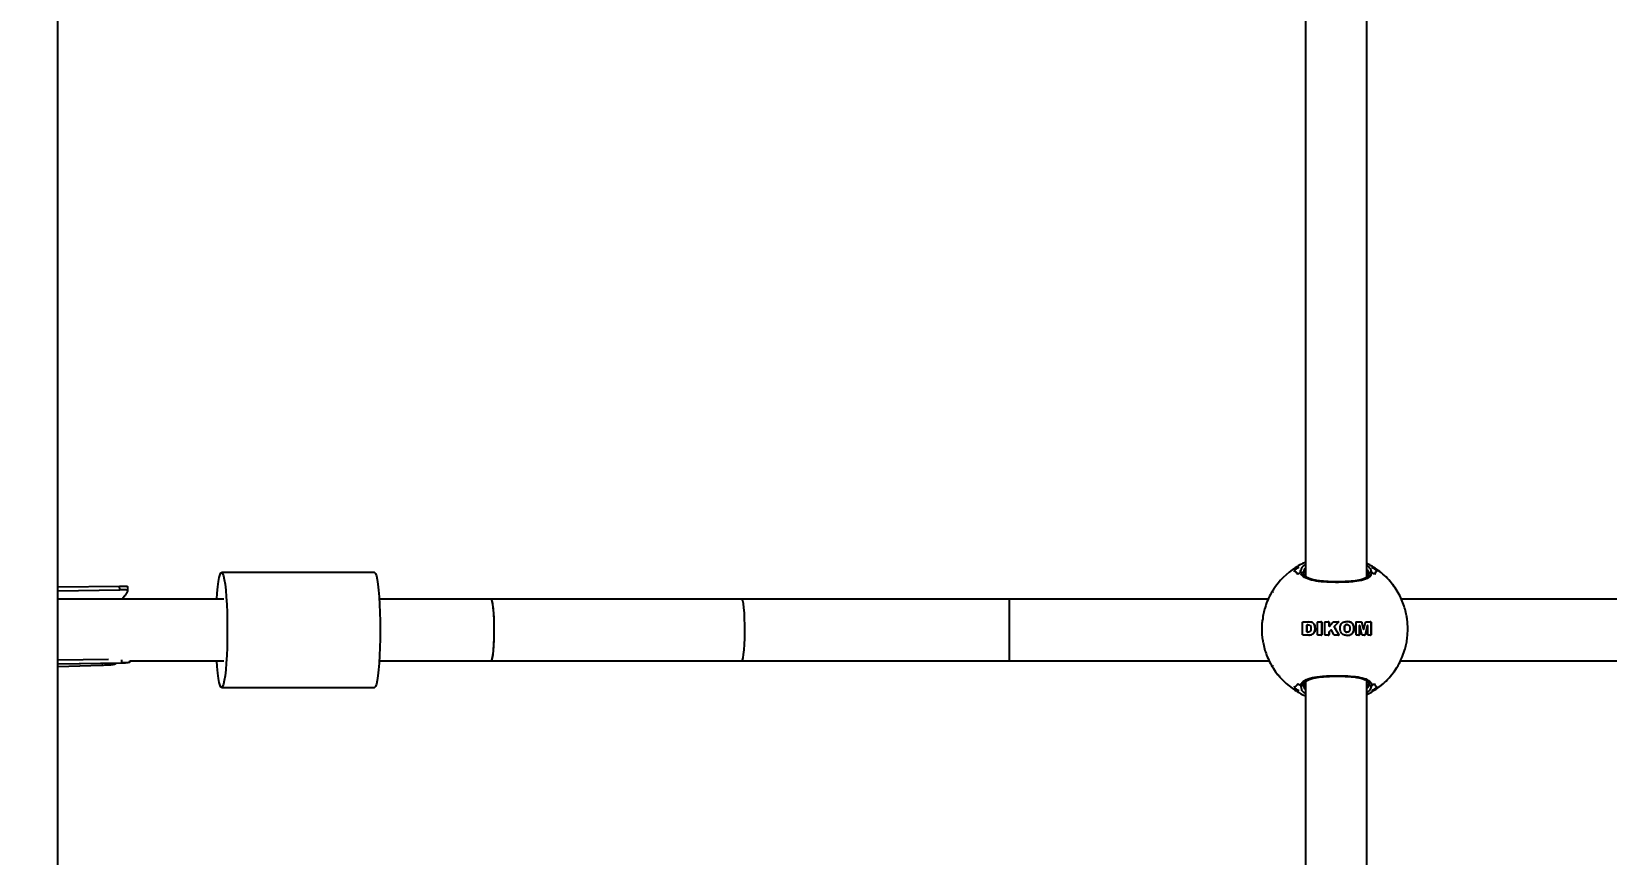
# Model space of a CAD drawing. Header units: millimetres. Extents: x -3650 to 2858, y -2899 to 2376.
# Drawn here: x -1035.4 to -625.3, y 67.3 to 281.5 of the extents above; entities that cross this region are included whole.
import ezdxf

# ---------------------------------------------------------------- set-up
doc = ezdxf.new("R2010")
doc.units = ezdxf.units.MM
doc.layers.add('DIKOM_ОБЪЕКТ', color=7, linetype='Continuous')
doc.layers.add('DIKOM_РАЗМЕР_ЗОНА', color=7, linetype='Continuous')
doc.styles.add('style1', font='arial.ttf', dxfattribs={"width": 0.8})
doc.dimstyles.new('1-50', dxfattribs={"dimtxt": 300, "dimasz": 200, "dimexe": 100, "dimexo": 0, "dimgap": 100, "dimtad": 1, "dimdec": 0, "dimtxsty": 'style1', "dimcen": 0, "dimclrd": 7, "dimclre": 7, "dimadec": 1, "dimazin": 2, "dimtfac": 1, "dimtdec": 0, "dimtmove": 0, "dimatfit": 3, "dimfxl": 0, "dimlwd": 25, "dimlwe": 18, "dimarcsym": 0})

# ---------------------------------------------------------------- blocks, each defined once
blk = doc.blocks.new('*D1')
at = {"layer": 'Defpoints', "color": 0, "transparency": 16777216}
for p in [(-3199.48, 2375.76), (417.74, 2375.76), (57.96, -2124.24)]:
    blk.add_point(p, dxfattribs=at)
at = {"layer": 'DIKOM_РАЗМЕР_ЗОНА', "color": 7, "lineweight": 18, "transparency": 16777216}
for p, q in [((417.74, 2375.76), (-3299.48, 2375.76)), ((57.96, -2124.24), (-3299.48, -2124.24))]:
    blk.add_line(p, q, dxfattribs=at)
at = {"layer": 'DIKOM_РАЗМЕР_ЗОНА', "color": 7, "lineweight": 25, "transparency": 16777216}
blk.add_line((-3199.48, -1924.24), (-3199.48, 2175.76), dxfattribs=at)
at = {"layer": 'DIKOM_РАЗМЕР_ЗОНА', "color": 7, "transparency": 16777216}
for points in [[(-3232.81, 2175.76), (-3166.14, 2175.76), (-3199.48, 2375.76)], [(-3232.81, -1924.24), (-3166.14, -1924.24), (-3199.48, -2124.24)]]:
    blk.add_solid(points, dxfattribs=at)
at = {"layer": 'DIKOM_РАЗМЕР_ЗОНА', "color": 0, "transparency": 16777216, "insert": (-3452.65, 125.76), "char_height": 300, "attachment_point": 5, "rotation": 90, "style": 'style1'}
blk.add_mtext('4500', dxfattribs=at)

msp = doc.modelspace()

# ---------------------------------------------------------------- linework, layer by layer
at = {"layer": 'DIKOM_ОБЪЕКТ'}
for p, q in [((-1028.54, -370.24), (-1028.54, 621.76)), ((-703.67, 412.34), (-703.67, 139.7)), ((-687.67, 139.51), (-687.67, 412.53)), ((-946.07, 140.76), (-985.87, 140.76)), ((-704.13, 140.36), (-704.14, 140.55)), ((-687.17, 140.22), (-687.2, 140.31)), ((-686.69, 141.47), (-686.41, 140.7)), ((-1028.54, 136.96), (-1012.41, 137.19)), ((-1028.54, 135.96), (-1012.38, 136.19)), ((-1012.38, 136.19), (-1012.41, 137.19)), ((-1010.28, 135.92), (-1010.3, 136.94)), ((-712.15, 135.78), (-712.23, 135.52)), ((-711.89, 136.41), (-712.06, 136.13)), ((-711.99, 136.27), (-712.04, 136.11)), ((-985.26, 133.76), (-1028.54, 133.76)), ((-1011.24, 134.5), (-1011.76, 133.76)), ((-915.67, 133.76), (-944.81, 133.76)), ((-850.41, 133.76), (-915.67, 133.76)), ((-780.75, 133.76), (-850.41, 133.76)), ((-713.33, 133.76), (-780.75, 133.76)), ((-780.75, 117.76), (-780.75, 133.76)), ((-413.33, 133.76), (-678.67, 133.76)), ((-704.41, 127.78), (-704.31, 127.89)), ((-704.41, 124.61), (-704.41, 127.73)), ((-704.31, 127.89), (-704.2, 127.93)), ((-704.2, 127.93), (-704.11, 127.93)), ((-704.11, 127.93), (-702.77, 127.93)), ((-703.06, 127.14), (-703.06, 127.14)), ((-703.05, 127.14), (-702.87, 127.13)), ((-703.04, 127.14), (-703.04, 127.14)), ((-702.77, 127.93), (-702.06, 127.83)), ((-702.06, 127.83), (-702.77, 127.93)), ((-702.06, 127.83), (-701.91, 127.77)), ((-701.91, 127.77), (-702.06, 127.83)), ((-702.06, 127.83), (-702.06, 127.83)), ((-701.91, 127.77), (-701.39, 127.31)), ((-701.4, 127.31), (-701.91, 127.77)), ((-701.91, 127.77), (-701.91, 127.77)), ((-701.2, 126.87), (-701.4, 127.31)), ((-701.4, 127.31), (-701.39, 127.31)), ((-701.39, 127.31), (-701.2, 126.87)), ((-700.49, 124.61), (-700.49, 127.73)), ((-700.29, 127.93), (-699.59, 127.93)), ((-699.39, 127.73), (-699.39, 124.61)), ((-699.39, 124.61), (-699.39, 127.73)), ((-699.39, 127.73), (-699.39, 127.73)), ((-698.59, 124.61), (-698.59, 127.74)), ((-698.39, 127.93), (-697.7, 127.93)), ((-697.5, 127.73), (-697.5, 126.8)), ((-697.5, 126.8), (-697.5, 127.73)), ((-697.5, 127.73), (-697.5, 127.73)), ((-697.36, 126.76), (-696.48, 127.78)), ((-696.15, 127.93), (-695.11, 127.93)), ((-696.06, 126.75), (-695.05, 127.79)), ((-695.05, 127.79), (-696.05, 126.75)), ((-695.05, 127.79), (-695.05, 127.79)), ((-692.82, 127.18), (-692.82, 127.18)), ((-692.14, 127.91), (-692.81, 127.95)), ((-692.14, 127.91), (-692.14, 127.91)), ((-690.44, 124.61), (-690.44, 127.73)), ((-690.24, 127.93), (-689.23, 127.93)), ((-688.54, 125.98), (-688.99, 127.74)), ((-688.98, 127.74), (-688.53, 125.98)), ((-688.44, 125.98), (-688, 127.74)), ((-687.75, 127.93), (-686.75, 127.93)), ((-686.56, 127.73), (-686.55, 124.61)), ((-686.56, 124.61), (-686.56, 127.73)), ((-686.56, 127.73), (-686.56, 127.73)), ((-704.4, 124.56), (-704.41, 124.61)), ((-704.19, 124.42), (-704.32, 124.47)), ((-704.11, 124.41), (-704.19, 124.42)), ((-702.76, 124.41), (-704.11, 124.41)), ((-703.3, 126.94), (-703.3, 125.41)), ((-703.3, 125.41), (-703.3, 126.94)), ((-703.3, 126.94), (-703.3, 126.94)), ((-703.3, 125.41), (-703.3, 125.41)), ((-703.07, 125.21), (-703.07, 125.21)), ((-702.67, 125.24), (-703.05, 125.21)), ((-703.04, 125.21), (-703.04, 125.21)), ((-702.63, 124.42), (-702.76, 124.41)), ((-702.75, 124.41), (-702.63, 124.42)), ((-702.1, 124.51), (-702.63, 124.42)), ((-702.63, 124.42), (-702.11, 124.51)), ((-702.63, 124.42), (-702.63, 124.42)), ((-702.46, 126.98), (-702.37, 126.87)), ((-702.11, 124.51), (-702.1, 124.51)), ((-701.25, 125.31), (-701.12, 125.89)), ((-701.25, 125.31), (-701.24, 125.31)), ((-701.12, 125.89), (-701.24, 125.31)), ((-701.2, 126.87), (-701.12, 125.89)), ((-701.12, 125.89), (-701.2, 126.87)), ((-701.2, 126.87), (-701.2, 126.87)), ((-701.12, 125.89), (-701.12, 125.89)), ((-699.59, 124.41), (-700.29, 124.41)), ((-699.39, 124.61), (-699.39, 124.61)), ((-697.7, 124.41), (-698.39, 124.41)), ((-697.5, 126.8), (-697.5, 126.8)), ((-697.5, 125.07), (-697.5, 124.61)), ((-697.5, 124.61), (-697.5, 125.07)), ((-697.5, 125.07), (-697.5, 125.07)), ((-697.5, 124.61), (-697.5, 124.61)), ((-697.43, 126.73), (-697.42, 126.73)), ((-697.07, 125.71), (-697.36, 125.41)), ((-697.36, 125.41), (-697.07, 125.71)), ((-697.36, 125.41), (-697.36, 125.41)), ((-697.07, 125.71), (-697.07, 125.71)), ((-696.97, 125.76), (-696.97, 125.76)), ((-696.28, 124.59), (-696.84, 125.68)), ((-696.09, 126.44), (-696.09, 126.44)), ((-696.06, 126.75), (-696.05, 126.75)), ((-695.05, 124.41), (-695.99, 124.41)), ((-694.96, 124.58), (-694.96, 124.58)), ((-693.52, 126.53), (-693.52, 125.81)), ((-693.52, 126.53), (-693.52, 126.53)), ((-693.52, 125.81), (-693.52, 126.53)), ((-693.52, 125.81), (-693.4, 125.46)), ((-693.52, 125.81), (-693.52, 125.81)), ((-693.39, 125.46), (-693.52, 125.81)), ((-693.4, 125.46), (-693.39, 125.46)), ((-693.35, 126.94), (-693.35, 126.94)), ((-693.08, 127.13), (-693.08, 127.13)), ((-692.84, 125.16), (-692.83, 125.16)), ((-692.8, 124.35), (-692.13, 124.44)), ((-692.11, 125.81), (-692.23, 125.45)), ((-692.13, 124.44), (-692.13, 124.44)), ((-692.1, 126.45), (-692.11, 125.81)), ((-691.13, 125.4), (-691.12, 125.4)), ((-691.1, 126.87), (-691.1, 126.87)), ((-689.76, 124.41), (-690.24, 124.41)), ((-689.57, 124.61), (-689.57, 126.9)), ((-689.57, 126.9), (-689.56, 126.9)), ((-689.57, 124.61), (-689.56, 124.61)), ((-689.56, 126.9), (-689.56, 124.61)), ((-689.54, 126.92), (-689.54, 126.92)), ((-688.94, 124.61), (-689.51, 126.9)), ((-688.29, 124.41), (-688.69, 124.41)), ((-688.54, 125.98), (-688.53, 125.98)), ((-688.49, 125.95), (-688.49, 125.95)), ((-687.47, 126.9), (-688.05, 124.61)), ((-688.05, 124.61), (-687.47, 126.9)), ((-688.05, 124.61), (-688.05, 124.61)), ((-687.47, 126.9), (-687.47, 126.9)), ((-687.44, 126.92), (-687.45, 126.92)), ((-687.42, 124.61), (-687.42, 126.9)), ((-686.75, 124.41), (-687.23, 124.41)), ((-686.56, 124.61), (-686.55, 124.61)), ((-1028.54, 117.96), (-1015.27, 118.15)), ((-1028.54, 116.96), (-1010.9, 117.21)), ((-1028.54, 116.96), (-1011.86, 117.2)), ((-1028.54, 116.27), (-1017.05, 116.63)), ((-1011.86, 117.2), (-1011.88, 117.97)), ((-1009.77, 117.41), (-1009.78, 117.76)), ((-1009.78, 117.76), (-985.26, 117.76)), ((-944.81, 117.76), (-915.67, 117.76)), ((-915.67, 117.76), (-850.41, 117.76)), ((-850.41, 117.76), (-780.75, 117.76)), ((-780.75, 117.76), (-713.11, 117.76)), ((-712.23, 116.52), (-712.15, 116.26)), ((-712.04, 115.93), (-711.99, 115.77)), ((-678.92, 117.76), (-413.11, 117.76)), ((-985.87, 110.76), (-946.07, 110.76)), ((-704.61, 110.25), (-704.89, 111.34)), ((-704.09, 111.56), (-704.07, 111.48)), ((-703.67, 112.34), (-703.67, -160.3)), ((-687.67, -160.49), (-687.67, 112.53)), ((-687.2, 111.73), (-687.17, 111.82)), ((-686.41, 111.34), (-686.73, 110.53)), ((-685.84, 110.01), (-686.35, 109.94)), ((-685.76, 110.3), (-685.76, 110.02))]:
    msp.add_line(p, q, dxfattribs=at)
at = {"layer": 'DIKOM_ОБЪЕКТ', "flags": 128}
for points in [[(-987.14, 133.76), (-987.02, 135.31), (-986.87, 136.96), (-986.68, 138.35), (-986.48, 139.45), (-986.27, 140.23), (-986.04, 140.66), (-985.82, 140.75), (-985.59, 140.49), (-985.37, 139.88), (-985.16, 138.94), (-984.97, 137.69), (-984.8, 136.16), (-984.65, 134.39), (-984.54, 132.42), (-984.45, 130.29), (-984.4, 128.05), (-984.38, 125.76)], [(-946.07, 140.76), (-946.01, 140.75), (-945.79, 140.49), (-945.57, 139.88), (-945.36, 138.94), (-945.17, 137.69), (-945, 136.16), (-944.85, 134.39), (-944.73, 132.42), (-944.65, 130.29), (-944.6, 128.05), (-944.58, 125.76)], [(-915.67, 117.76), (-915.5, 117.95), (-915.33, 118.5), (-915.19, 119.39), (-915.06, 120.58), (-914.96, 122.02), (-914.9, 123.62), (-914.87, 125.33), (-914.88, 127.06), (-914.93, 128.72), (-915.01, 130.25), (-915.12, 131.57), (-915.26, 132.62), (-915.41, 133.34), (-915.58, 133.72), (-915.67, 133.76)], [(-915.67, 117.76), (-915.54, 117.87), (-915.37, 118.33), (-915.22, 119.14), (-915.09, 120.26), (-914.99, 121.64), (-914.91, 123.21), (-914.88, 124.9), (-914.88, 126.63), (-914.91, 128.32), (-914.99, 129.89), (-915.09, 131.26), (-915.22, 132.38), (-915.37, 133.19), (-915.54, 133.66), (-915.67, 133.76)], [(-850.41, 117.76), (-850.24, 117.95), (-850.07, 118.5), (-849.93, 119.39), (-849.8, 120.58), (-849.7, 122.02), (-849.64, 123.62), (-849.61, 125.33), (-849.62, 127.06), (-849.67, 128.72), (-849.75, 130.25), (-849.86, 131.57), (-850, 132.62), (-850.15, 133.34), (-850.32, 133.72), (-850.41, 133.76)], [(-984.38, 125.76), (-984.4, 123.47), (-984.45, 121.24), (-984.54, 119.11), (-984.65, 117.13), (-984.8, 115.36), (-984.97, 113.83), (-985.16, 112.58), (-985.37, 111.65), (-985.59, 111.04), (-985.82, 110.77), (-986.04, 110.86), (-986.27, 111.3), (-986.48, 112.08), (-986.68, 113.17), (-986.87, 114.56), (-987.02, 116.22), (-987.14, 117.76)], [(-944.58, 125.76), (-944.6, 123.47), (-944.65, 121.24), (-944.73, 119.11), (-944.85, 117.13), (-945, 115.36), (-945.17, 113.83), (-945.36, 112.58), (-945.57, 111.65), (-945.79, 111.04), (-946.01, 110.77), (-946.07, 110.76)]]:
    msp.add_lwpolyline(points, dxfattribs=at)
at = {"layer": 'DIKOM_ОБЪЕКТ'}
for centre, radius, start, end in [((-695.99, 126.03), 18.99, 122.6652, 147.3702), ((-695.83, 126.02), 18.68, 120.5929, 125.6255), ((-695.63, 126.01), 17.37, 122.2264, 125.0497), ((-695.68, 125.99), 17.38, 54.9504, 57.7713), ((-695.85, 126.02), 18.67, 54.3734, 59.4081), ((-696.01, 126.03), 18.99, 32.63, 57.335), ((-695.99, 126.01), 19, 212.6309, 237.3326), ((-696.01, 126.01), 19, 302.6672, 327.369), ((-695.87, 125.95), 18.6, 234.3635, 239.418), ((-695.6, 126.08), 17.42, 234.9483, 237.7624), ((-695.71, 126.09), 17.44, 302.2399, 305.0516), ((-695.81, 125.95), 18.59, 300.5809, 305.6375)]:
    msp.add_arc(centre, radius, start, end, dxfattribs=at)
for points, knots in [([(-706.71, 141.2), (-706.53, 141.12), (-706.15, 140.96), (-705.79, 140.47), (-705.6, 140.22)], [0, 0, 0, 0, 0.496571, 1, 1, 1, 1]), ([(-705.6, 140.22), (-705.78, 140.47), (-706.15, 140.96), (-706.52, 141.12), (-706.71, 141.2)], [0, 0, 0, 0, 0.496482, 1, 1, 1, 1]), ([(-703.67, 143.36), (-704.01, 143.22), (-704.95, 142.84), (-705.79, 142.3), (-706.33, 141.95)], [0, 0, 0, 0, 0.368046, 1, 1, 1, 1]), ([(-704.89, 140.7), (-704.9, 140.74), (-704.96, 141.11), (-704.75, 141.5), (-704.56, 141.85)], [0, 0, 0, 0, 0.112863, 1, 1, 1, 1]), ([(-704.16, 140.38), (-704.16, 140.39), (-704.17, 140.47), (-704.25, 140.59), (-704.39, 140.71), (-704.56, 140.77), (-704.73, 140.77), (-704.83, 140.73), (-704.88, 140.7), (-704.89, 140.7)], [0, 0, 0, 0, 0.0319, 0.241175, 0.444829, 0.634244, 0.8103, 0.980067, 1, 1, 1, 1]), ([(-704.89, 140.7), (-704.84, 140.72), (-704.75, 140.77), (-704.58, 140.77), (-704.43, 140.73), (-704.29, 140.64), (-704.19, 140.5), (-704.14, 140.35), (-704.13, 140.26), (-704.13, 140.22)], [0, 0, 0, 0, 0.145329, 0.290773, 0.434621, 0.582104, 0.738514, 0.906203, 1, 1, 1, 1]), ([(-686.41, 140.7), (-686.51, 140.32), (-686.71, 139.56), (-688.35, 138.77), (-690.55, 138.38), (-693.08, 138.19), (-695.83, 138.14), (-698.9, 138.25), (-701.6, 138.56), (-703.62, 139.17), (-704.64, 139.94), (-704.83, 140.5), (-704.89, 140.7)], [0, 0, 0, 0, 0.111434, 0.229359, 0.339013, 0.410111, 0.516711, 0.623258, 0.729394, 0.834803, 0.941414, 1, 1, 1, 1]), ([(-704.56, 141.85), (-704.54, 141.94), (-704.47, 142.26), (-704, 142.57), (-703.67, 142.79)], [0, 0, 0, 0, 0.28364, 1, 1, 1, 1]), ([(-703.67, 141.78), (-703.7, 141.75), (-704.17, 141.35), (-704.14, 140.93), (-704.12, 140.54)], [0, 0, 0, 0, 0.071298, 1, 1, 1, 1]), ([(-695.5, 138.3), (-695.57, 138.3), (-696.18, 138.3), (-697.35, 138.33), (-698.93, 138.42), (-700.39, 138.58), (-701.66, 138.81), (-702.69, 139.12), (-703.46, 139.49), (-703.93, 139.9), (-704.13, 140.17), (-704.13, 140.34), (-704.13, 140.36)], [0, 0, 0, 0, 0.014271, 0.137224, 0.25948, 0.3807, 0.501414, 0.620167, 0.738563, 0.856337, 0.978306, 1, 1, 1, 1]), ([(-687.2, 140.19), (-687.2, 140.14), (-687.21, 139.96), (-687.41, 139.68), (-687.9, 139.3), (-688.68, 138.96), (-689.74, 138.7), (-691.02, 138.5), (-692.47, 138.38), (-693.99, 138.31), (-695.02, 138.3), (-695.5, 138.3)], [0, 0, 0, 0, 0.050539, 0.174305, 0.287662, 0.408263, 0.528486, 0.647397, 0.76978, 0.89136, 1, 1, 1, 1]), ([(-685.83, 142.04), (-685.94, 142.12), (-686.51, 142.53), (-687.15, 142.83), (-687.67, 143.07)], [0, 0, 0, 0, 0.191084, 1, 1, 1, 1]), ([(-687.67, 142.57), (-687.31, 142.31), (-686.81, 141.94), (-686.71, 141.57), (-686.69, 141.47)], [0, 0, 0, 0, 0.71123, 1, 1, 1, 1]), ([(-687.2, 140.31), (-687.19, 140.66), (-687.19, 141.06), (-687.62, 141.46), (-687.67, 141.5)], [0, 0, 0, 0, 0.884631, 1, 1, 1, 1]), ([(-686.41, 140.7), (-686.46, 140.72), (-686.55, 140.77), (-686.72, 140.77), (-686.87, 140.73), (-687.01, 140.64), (-687.11, 140.5), (-687.16, 140.35), (-687.17, 140.26), (-687.17, 140.22)], [0, 0, 0, 0, 0.145325, 0.290764, 0.434633, 0.582111, 0.738516, 0.906209, 1, 1, 1, 1]), ([(-687.17, 140.22), (-687.16, 140.29), (-687.15, 140.42), (-687.05, 140.59), (-686.91, 140.71), (-686.74, 140.77), (-686.57, 140.77), (-686.47, 140.73), (-686.42, 140.7), (-686.41, 140.7)], [0, 0, 0, 0, 0.177687, 0.355443, 0.528446, 0.689334, 0.838847, 0.983045, 1, 1, 1, 1]), ([(-676.99, 126.02), (-677.02, 126.85), (-677.07, 128.01), (-677.34, 129.72), (-677.68, 131.18), (-678.24, 132.88), (-679.01, 134.61), (-680, 136.34), (-681.21, 138.02), (-682.65, 139.6), (-684.19, 140.97), (-685.31, 141.71), (-685.83, 142.04)], [0, 0, 0, 0, 0.129766, 0.183149, 0.271799, 0.364325, 0.464039, 0.568648, 0.677257, 0.789171, 0.903899, 1, 1, 1, 1]), ([(-685.7, 140.22), (-685.58, 140.47), (-685.34, 140.96), (-685.1, 141.12), (-684.98, 141.2)], [0, 0, 0, 0, 0.496482, 1, 1, 1, 1]), ([(-684.98, 141.2), (-685.1, 141.12), (-685.34, 140.96), (-685.58, 140.47), (-685.7, 140.22)], [0, 0, 0, 0, 0.49657, 1, 1, 1, 1]), ([(-1012.41, 137.19), (-1011.99, 137.19), (-1011.14, 137.2), (-1010.42, 137.18), (-1010.37, 137.01), (-1010.34, 136.93)], [0, 0, 0, 0, 0.353047, 0.706191, 1, 1, 1, 1]), ([(-1011.24, 134.5), (-1010.99, 134.81), (-1010.49, 135.43), (-1010.2, 135.93), (-1010.41, 136.16), (-1011.1, 136.21), (-1011.94, 136.2), (-1012.38, 136.19)], [0, 0, 0, 0, 0.203783, 0.408431, 0.596904, 0.787453, 1, 1, 1, 1]), ([(-712.06, 136.13), (-712.29, 135.77), (-712.92, 134.8), (-713.67, 133.13), (-714.28, 131.32), (-714.63, 129.93), (-714.74, 129.17), (-714.78, 128.91)], [0, 0, 0, 0, 0.164441, 0.445198, 0.703329, 0.900364, 1, 1, 1, 1]), ([(-714.73, 128.9), (-714.8, 128.58), (-714.99, 127.69), (-715.02, 125.7), (-714.97, 123.92), (-714.75, 122.99), (-714.73, 122.89)], [0, 0, 0, 0, 0.17298, 0.481716, 0.944279, 1, 1, 1, 1]), ([(-704.41, 127.73), (-704.41, 127.74), (-704.41, 127.76), (-704.41, 127.78), (-704.41, 127.78)], [0, 0, 0, 0, 0.536855, 1, 1, 1, 1]), ([(-703.05, 127.14), (-703.09, 127.13), (-703.16, 127.13), (-703.23, 127.08), (-703.28, 127.01), (-703.3, 126.96), (-703.3, 126.94)], [0, 0, 0, 0, 0.323722, 0.603276, 0.807601, 1, 1, 1, 1]), ([(-703.3, 126.94), (-703.29, 126.96), (-703.28, 127.01), (-703.24, 127.07), (-703.18, 127.11), (-703.11, 127.14), (-703.07, 127.14), (-703.05, 127.14)], [0, 0, 0, 0, 0.193607, 0.386616, 0.591897, 0.825319, 1, 1, 1, 1]), ([(-700.49, 127.73), (-700.49, 127.76), (-700.48, 127.8), (-700.45, 127.86), (-700.4, 127.9), (-700.34, 127.93), (-700.3, 127.93), (-700.29, 127.93)], [0, 0, 0, 0, 0.210826, 0.421594, 0.633328, 0.854095, 1, 1, 1, 1]), ([(-699.39, 127.73), (-699.4, 127.76), (-699.4, 127.8), (-699.44, 127.86), (-699.5, 127.91), (-699.55, 127.93), (-699.59, 127.93), (-699.6, 127.93)], [0, 0, 0, 0, 0.219349, 0.438585, 0.66635, 0.903962, 1, 1, 1, 1]), ([(-699.59, 127.93), (-699.57, 127.93), (-699.52, 127.92), (-699.45, 127.88), (-699.41, 127.82), (-699.39, 127.77), (-699.39, 127.74), (-699.39, 127.73)], [0, 0, 0, 0, 0.240998, 0.481816, 0.722254, 0.953794, 1, 1, 1, 1]), ([(-698.59, 127.74), (-698.59, 127.76), (-698.59, 127.8), (-698.55, 127.86), (-698.51, 127.9), (-698.45, 127.93), (-698.41, 127.93), (-698.39, 127.93)], [0, 0, 0, 0, 0.207839, 0.415943, 0.622549, 0.831208, 1, 1, 1, 1]), ([(-697.7, 127.93), (-697.68, 127.93), (-697.63, 127.92), (-697.57, 127.89), (-697.52, 127.83), (-697.5, 127.78), (-697.5, 127.74), (-697.5, 127.73)], [0, 0, 0, 0, 0.228882, 0.457924, 0.688141, 0.91724, 1, 1, 1, 1]), ([(-697.5, 127.73), (-697.51, 127.76), (-697.51, 127.8), (-697.55, 127.87), (-697.61, 127.91), (-697.66, 127.93), (-697.69, 127.93), (-697.7, 127.93)], [0, 0, 0, 0, 0.224388, 0.448499, 0.676094, 0.906354, 1, 1, 1, 1]), ([(-696.48, 127.78), (-696.44, 127.82), (-696.36, 127.89), (-696.24, 127.93), (-696.17, 127.93), (-696.15, 127.93)], [0, 0, 0, 0, 0.427664, 0.855237, 1, 1, 1, 1]), ([(-695.11, 127.93), (-695.1, 127.93), (-695.08, 127.93), (-695.06, 127.91), (-695.04, 127.89), (-695.03, 127.86), (-695.02, 127.84), (-695.03, 127.81), (-695.04, 127.8), (-695.05, 127.79)], [0, 0, 0, 0, 0.146935, 0.294237, 0.441634, 0.590199, 0.73979, 0.889899, 1, 1, 1, 1]), ([(-695.05, 127.79), (-695.05, 127.8), (-695.03, 127.81), (-695.03, 127.84), (-695.03, 127.87), (-695.04, 127.9), (-695.07, 127.92), (-695.09, 127.93), (-695.11, 127.93), (-695.11, 127.93)], [0, 0, 0, 0, 0.149162, 0.298781, 0.448632, 0.598908, 0.748268, 0.896629, 1, 1, 1, 1]), ([(-694.54, 126.85), (-694.48, 127.02), (-694.35, 127.34), (-694, 127.69), (-693.72, 127.82), (-693.58, 127.88)], [0, 0, 0, 0, 0.356965, 0.695188, 1, 1, 1, 1]), ([(-693.58, 127.88), (-693.27, 127.94), (-692.78, 128.04), (-692.31, 127.94), (-692.14, 127.91)], [0, 0, 0, 0, 0.646342, 1, 1, 1, 1]), ([(-693.08, 127.13), (-693, 127.15), (-692.86, 127.19), (-692.72, 127.17), (-692.66, 127.16)], [0, 0, 0, 0, 0.581671, 1, 1, 1, 1]), ([(-692.82, 127.17), (-692.85, 127.17), (-692.94, 127.18), (-693.02, 127.15), (-693.08, 127.13)], [0, 0, 0, 0, 0.329209, 1, 1, 1, 1]), ([(-692.66, 127.16), (-692.57, 127.12), (-692.43, 127.07), (-692.32, 126.97), (-692.28, 126.94)], [0, 0, 0, 0, 0.662483, 1, 1, 1, 1]), ([(-692.14, 127.91), (-691.98, 127.84), (-691.66, 127.72), (-691.29, 127.34), (-691.16, 127.03), (-691.1, 126.87)], [0, 0, 0, 0, 0.3381, 0.676339, 1, 1, 1, 1]), ([(-691.1, 126.87), (-691.16, 127.03), (-691.29, 127.35), (-691.67, 127.72), (-691.98, 127.84), (-692.14, 127.91)], [0, 0, 0, 0, 0.330513, 0.66092, 1, 1, 1, 1]), ([(-690.44, 127.73), (-690.44, 127.76), (-690.44, 127.8), (-690.41, 127.85), (-690.37, 127.9), (-690.31, 127.93), (-690.27, 127.93), (-690.24, 127.93)], [0, 0, 0, 0, 0.19089, 0.381645, 0.580649, 0.790943, 1, 1, 1, 1]), ([(-689.23, 127.93), (-689.2, 127.93), (-689.14, 127.92), (-689.06, 127.87), (-689, 127.81), (-688.99, 127.76), (-688.98, 127.74)], [0, 0, 0, 0, 0.28497, 0.570628, 0.836732, 1, 1, 1, 1]), ([(-688, 127.74), (-687.98, 127.77), (-687.95, 127.83), (-687.88, 127.9), (-687.81, 127.93), (-687.76, 127.93), (-687.75, 127.93)], [0, 0, 0, 0, 0.289671, 0.578357, 0.8982, 1, 1, 1, 1]), ([(-686.56, 127.73), (-686.56, 127.75), (-686.57, 127.79), (-686.6, 127.85), (-686.64, 127.89), (-686.69, 127.92), (-686.73, 127.93), (-686.76, 127.93)], [0, 0, 0, 0, 0.180195, 0.359832, 0.54497, 0.754397, 1, 1, 1, 1]), ([(-686.75, 127.93), (-686.72, 127.93), (-686.67, 127.92), (-686.61, 127.87), (-686.57, 127.81), (-686.56, 127.76), (-686.56, 127.74), (-686.56, 127.73)], [0, 0, 0, 0, 0.322204, 0.547413, 0.773853, 0.968924, 1, 1, 1, 1]), ([(-704.32, 124.47), (-704.34, 124.48), (-704.37, 124.51), (-704.39, 124.55), (-704.4, 124.56)], [0, 0, 0, 0, 0.555368, 1, 1, 1, 1]), ([(-703.3, 125.41), (-703.3, 125.39), (-703.29, 125.34), (-703.25, 125.28), (-703.19, 125.24), (-703.13, 125.21), (-703.09, 125.21), (-703.07, 125.21)], [0, 0, 0, 0, 0.195099, 0.389443, 0.59646, 0.832075, 1, 1, 1, 1]), ([(-703.05, 125.21), (-703.08, 125.21), (-703.15, 125.22), (-703.23, 125.27), (-703.28, 125.33), (-703.29, 125.38), (-703.3, 125.41), (-703.3, 125.41)], [0, 0, 0, 0, 0.309836, 0.579032, 0.77961, 0.961014, 1, 1, 1, 1]), ([(-702.87, 127.13), (-702.77, 127.11), (-702.62, 127.08), (-702.5, 127), (-702.46, 126.98)], [0, 0, 0, 0, 0.709321, 1, 1, 1, 1]), ([(-702.38, 125.43), (-702.43, 125.37), (-702.52, 125.29), (-702.63, 125.25), (-702.67, 125.24)], [0, 0, 0, 0, 0.617468, 1, 1, 1, 1]), ([(-702.27, 125.66), (-702.29, 125.6), (-702.31, 125.52), (-702.36, 125.45), (-702.38, 125.43)], [0, 0, 0, 0, 0.688495, 1, 1, 1, 1]), ([(-702.37, 126.87), (-702.33, 126.8), (-702.28, 126.71), (-702.26, 126.61), (-702.26, 126.59)], [0, 0, 0, 0, 0.785965, 1, 1, 1, 1]), ([(-702.26, 126.59), (-702.24, 126.33), (-702.21, 126.02), (-702.26, 125.71), (-702.27, 125.66)], [0, 0, 0, 0, 0.827954, 1, 1, 1, 1]), ([(-702.11, 124.51), (-701.93, 124.6), (-701.58, 124.78), (-701.36, 125.13), (-701.25, 125.31)], [0, 0, 0, 0, 0.489754, 1, 1, 1, 1]), ([(-701.24, 125.31), (-701.34, 125.15), (-701.53, 124.84), (-701.87, 124.61), (-702.06, 124.53), (-702.1, 124.51)], [0, 0, 0, 0, 0.445439, 0.889309, 1, 1, 1, 1]), ([(-700.29, 124.41), (-700.31, 124.42), (-700.36, 124.42), (-700.42, 124.45), (-700.46, 124.5), (-700.49, 124.56), (-700.49, 124.6), (-700.49, 124.61)], [0, 0, 0, 0, 0.220397, 0.441129, 0.65139, 0.848017, 1, 1, 1, 1]), ([(-699.39, 124.61), (-699.39, 124.59), (-699.4, 124.55), (-699.43, 124.49), (-699.48, 124.44), (-699.54, 124.42), (-699.57, 124.41), (-699.59, 124.41)], [0, 0, 0, 0, 0.206375, 0.412392, 0.62571, 0.848698, 1, 1, 1, 1]), ([(-699.59, 124.41), (-699.57, 124.42), (-699.52, 124.42), (-699.46, 124.46), (-699.41, 124.51), (-699.39, 124.57), (-699.39, 124.6), (-699.39, 124.61)], [0, 0, 0, 0, 0.228783, 0.457724, 0.685554, 0.905041, 1, 1, 1, 1]), ([(-698.39, 124.41), (-698.41, 124.41), (-698.46, 124.42), (-698.52, 124.45), (-698.56, 124.5), (-698.59, 124.55), (-698.59, 124.59), (-698.59, 124.61)], [0, 0, 0, 0, 0.208539, 0.417187, 0.621505, 0.820811, 1, 1, 1, 1]), ([(-697.5, 124.61), (-697.5, 124.59), (-697.5, 124.55), (-697.54, 124.49), (-697.59, 124.44), (-697.64, 124.42), (-697.68, 124.41), (-697.7, 124.41)], [0, 0, 0, 0, 0.209344, 0.418348, 0.630535, 0.845592, 1, 1, 1, 1]), ([(-697.7, 124.41), (-697.68, 124.42), (-697.63, 124.42), (-697.57, 124.45), (-697.53, 124.5), (-697.5, 124.56), (-697.5, 124.6), (-697.5, 124.61)], [0, 0, 0, 0, 0.214913, 0.429827, 0.645871, 0.860459, 1, 1, 1, 1]), ([(-697.5, 126.8), (-697.5, 126.8), (-697.49, 126.78), (-697.48, 126.76), (-697.47, 126.74), (-697.44, 126.73), (-697.42, 126.73), (-697.39, 126.73), (-697.38, 126.74), (-697.37, 126.75), (-697.36, 126.76)], [0, 0, 0, 0, 0.130882, 0.261984, 0.394248, 0.527985, 0.662676, 0.797275, 0.930835, 1, 1, 1, 1]), ([(-697.43, 126.73), (-697.43, 126.73), (-697.44, 126.73), (-697.46, 126.73), (-697.48, 126.75), (-697.49, 126.77), (-697.5, 126.79), (-697.5, 126.8), (-697.5, 126.8)], [0, 0, 0, 0, 0.054057, 0.263538, 0.47435, 0.684099, 0.892353, 1, 1, 1, 1]), ([(-697.36, 125.41), (-697.39, 125.37), (-697.46, 125.3), (-697.49, 125.17), (-697.5, 125.09), (-697.5, 125.07)], [0, 0, 0, 0, 0.405023, 0.809848, 1, 1, 1, 1]), ([(-697.5, 125.07), (-697.5, 125.12), (-697.49, 125.22), (-697.43, 125.34), (-697.38, 125.4), (-697.36, 125.41)], [0, 0, 0, 0, 0.40084, 0.801826, 1, 1, 1, 1]), ([(-696.84, 125.68), (-696.85, 125.69), (-696.87, 125.72), (-696.91, 125.75), (-696.96, 125.76), (-697.01, 125.75), (-697.04, 125.74), (-697.06, 125.72), (-697.07, 125.71)], [0, 0, 0, 0, 0.179909, 0.360011, 0.54095, 0.723133, 0.906376, 1, 1, 1, 1]), ([(-697.07, 125.71), (-697.06, 125.72), (-697.03, 125.75), (-697, 125.76), (-696.97, 125.76), (-696.97, 125.76)], [0, 0, 0, 0, 0.431603, 0.863309, 1, 1, 1, 1]), ([(-695.99, 124.41), (-696.03, 124.42), (-696.11, 124.43), (-696.21, 124.49), (-696.26, 124.56), (-696.28, 124.59)], [0, 0, 0, 0, 0.330766, 0.66151, 1, 1, 1, 1]), ([(-696.09, 126.44), (-696.1, 126.47), (-696.13, 126.52), (-696.13, 126.62), (-696.1, 126.7), (-696.07, 126.74), (-696.06, 126.75)], [0, 0, 0, 0, 0.274141, 0.548395, 0.82251, 1, 1, 1, 1]), ([(-696.05, 126.75), (-696.07, 126.73), (-696.11, 126.68), (-696.13, 126.58), (-696.12, 126.5), (-696.1, 126.46), (-696.09, 126.44)], [0, 0, 0, 0, 0.273551, 0.546889, 0.82056, 1, 1, 1, 1]), ([(-696.09, 126.44), (-695.9, 126.13), (-695.52, 125.51), (-695.14, 124.89), (-694.96, 124.58)], [0, 0, 0, 0, 0.49862, 1, 1, 1, 1]), ([(-694.96, 124.58), (-695.15, 124.89), (-695.52, 125.51), (-695.9, 126.13), (-696.09, 126.44)], [0, 0, 0, 0, 0.498627, 1, 1, 1, 1]), ([(-695.06, 124.41), (-695.04, 124.42), (-695.02, 124.42), (-694.98, 124.44), (-694.96, 124.48), (-694.95, 124.51), (-694.95, 124.55), (-694.96, 124.57), (-694.96, 124.58)], [0, 0, 0, 0, 0.17146, 0.343281, 0.515228, 0.687957, 0.861365, 1, 1, 1, 1]), ([(-694.96, 124.58), (-694.95, 124.57), (-694.94, 124.55), (-694.94, 124.51), (-694.96, 124.47), (-694.99, 124.44), (-695.02, 124.42), (-695.04, 124.42), (-695.05, 124.41)], [0, 0, 0, 0, 0.173575, 0.347576, 0.521305, 0.694785, 0.867528, 1, 1, 1, 1]), ([(-694.54, 125.5), (-694.58, 125.85), (-694.64, 126.31), (-694.56, 126.75), (-694.54, 126.85)], [0, 0, 0, 0, 0.776356, 1, 1, 1, 1]), ([(-693.68, 124.51), (-693.82, 124.57), (-694.1, 124.71), (-694.4, 125.07), (-694.49, 125.36), (-694.54, 125.5)], [0, 0, 0, 0, 0.337026, 0.674145, 1, 1, 1, 1]), ([(-692.13, 124.44), (-692.37, 124.39), (-692.89, 124.29), (-693.41, 124.43), (-693.68, 124.51)], [0, 0, 0, 0, 0.468593, 1, 1, 1, 1]), ([(-693.35, 126.94), (-693.4, 126.85), (-693.48, 126.72), (-693.51, 126.58), (-693.52, 126.53)], [0, 0, 0, 0, 0.667212, 1, 1, 1, 1]), ([(-693.52, 126.53), (-693.49, 126.62), (-693.46, 126.77), (-693.37, 126.9), (-693.35, 126.94)], [0, 0, 0, 0, 0.667077, 1, 1, 1, 1]), ([(-693.4, 125.46), (-693.35, 125.4), (-693.25, 125.28), (-693.05, 125.18), (-692.9, 125.17), (-692.84, 125.16)], [0, 0, 0, 0, 0.346849, 0.69359, 1, 1, 1, 1]), ([(-692.77, 125.16), (-692.85, 125.16), (-693, 125.16), (-693.22, 125.27), (-693.34, 125.38), (-693.39, 125.45), (-693.39, 125.46)], [0, 0, 0, 0, 0.320726, 0.64143, 0.961022, 1, 1, 1, 1]), ([(-693.08, 127.13), (-693.15, 127.09), (-693.25, 127.04), (-693.33, 126.96), (-693.35, 126.94)], [0, 0, 0, 0, 0.699165, 1, 1, 1, 1]), ([(-693.35, 126.94), (-693.29, 126.99), (-693.21, 127.07), (-693.11, 127.11), (-693.08, 127.13)], [0, 0, 0, 0, 0.698934, 1, 1, 1, 1]), ([(-692.23, 125.45), (-692.28, 125.4), (-692.37, 125.28), (-692.57, 125.18), (-692.71, 125.17), (-692.77, 125.16)], [0, 0, 0, 0, 0.348169, 0.696308, 1, 1, 1, 1]), ([(-692.28, 126.94), (-692.23, 126.86), (-692.13, 126.71), (-692.11, 126.53), (-692.1, 126.45)], [0, 0, 0, 0, 0.549075, 1, 1, 1, 1]), ([(-691.12, 125.4), (-691.2, 125.23), (-691.37, 124.91), (-691.75, 124.59), (-692.02, 124.48), (-692.13, 124.44)], [0, 0, 0, 0, 0.378647, 0.757079, 1, 1, 1, 1]), ([(-692.13, 124.44), (-691.96, 124.51), (-691.63, 124.66), (-691.29, 125.03), (-691.17, 125.3), (-691.13, 125.4)], [0, 0, 0, 0, 0.385585, 0.771308, 1, 1, 1, 1]), ([(-691.13, 125.4), (-691.07, 125.76), (-690.99, 126.25), (-691.08, 126.74), (-691.1, 126.87)], [0, 0, 0, 0, 0.724734, 1, 1, 1, 1]), ([(-691.1, 126.87), (-691.05, 126.51), (-690.99, 126.02), (-691.09, 125.53), (-691.12, 125.4)], [0, 0, 0, 0, 0.724323, 1, 1, 1, 1]), ([(-690.24, 124.41), (-690.27, 124.42), (-690.31, 124.42), (-690.37, 124.46), (-690.42, 124.51), (-690.44, 124.57), (-690.44, 124.6), (-690.44, 124.61)], [0, 0, 0, 0, 0.228322, 0.456976, 0.683556, 0.900221, 1, 1, 1, 1]), ([(-689.77, 124.41), (-689.74, 124.41), (-689.7, 124.42), (-689.64, 124.45), (-689.6, 124.5), (-689.57, 124.56), (-689.57, 124.6), (-689.57, 124.61)], [0, 0, 0, 0, 0.217124, 0.434538, 0.640598, 0.831435, 1, 1, 1, 1]), ([(-689.56, 124.61), (-689.57, 124.59), (-689.57, 124.55), (-689.59, 124.5), (-689.63, 124.45), (-689.68, 124.42), (-689.73, 124.41), (-689.76, 124.41), (-689.76, 124.41)], [0, 0, 0, 0, 0.181863, 0.363614, 0.545616, 0.735179, 0.937678, 1, 1, 1, 1]), ([(-689.57, 126.9), (-689.57, 126.9), (-689.56, 126.9), (-689.56, 126.91), (-689.55, 126.92), (-689.55, 126.92), (-689.54, 126.92), (-689.54, 126.92)], [0, 0, 0, 0, 0.226709, 0.455007, 0.694408, 0.950855, 1, 1, 1, 1]), ([(-689.51, 126.9), (-689.52, 126.9), (-689.52, 126.91), (-689.53, 126.91), (-689.53, 126.92), (-689.54, 126.92), (-689.55, 126.91), (-689.56, 126.91), (-689.56, 126.9), (-689.56, 126.9), (-689.56, 126.9)], [0, 0, 0, 0, 0.124909, 0.249037, 0.379799, 0.519085, 0.665038, 0.811365, 0.948371, 1, 1, 1, 1]), ([(-688.69, 124.41), (-688.72, 124.42), (-688.78, 124.42), (-688.86, 124.47), (-688.92, 124.54), (-688.93, 124.59), (-688.94, 124.61)], [0, 0, 0, 0, 0.283988, 0.568038, 0.844319, 1, 1, 1, 1]), ([(-688.49, 125.95), (-688.49, 125.95), (-688.5, 125.95), (-688.51, 125.95), (-688.53, 125.96), (-688.54, 125.97), (-688.54, 125.98), (-688.54, 125.98)], [0, 0, 0, 0, 0.019376, 0.319247, 0.618363, 0.895328, 1, 1, 1, 1]), ([(-688.53, 125.98), (-688.53, 125.98), (-688.53, 125.97), (-688.52, 125.96), (-688.5, 125.95), (-688.48, 125.95), (-688.47, 125.95), (-688.45, 125.96), (-688.44, 125.97), (-688.44, 125.98), (-688.44, 125.98)], [0, 0, 0, 0, 0.120304, 0.240799, 0.369543, 0.510859, 0.660823, 0.809892, 0.94765, 1, 1, 1, 1]), ([(-688.3, 124.41), (-688.27, 124.42), (-688.21, 124.42), (-688.13, 124.47), (-688.07, 124.54), (-688.06, 124.59), (-688.05, 124.61)], [0, 0, 0, 0, 0.282061, 0.56475, 0.822637, 1, 1, 1, 1]), ([(-688.05, 124.61), (-688.06, 124.58), (-688.07, 124.53), (-688.12, 124.47), (-688.19, 124.43), (-688.25, 124.41), (-688.28, 124.41), (-688.29, 124.41)], [0, 0, 0, 0, 0.216805, 0.432965, 0.660084, 0.912252, 1, 1, 1, 1]), ([(-687.42, 126.9), (-687.42, 126.9), (-687.42, 126.9), (-687.43, 126.91), (-687.43, 126.91), (-687.44, 126.92), (-687.45, 126.92), (-687.46, 126.91), (-687.47, 126.91), (-687.47, 126.9), (-687.47, 126.9)], [0, 0, 0, 0, 0.113748, 0.227261, 0.348285, 0.486072, 0.640711, 0.805197, 0.964305, 1, 1, 1, 1]), ([(-687.47, 126.9), (-687.47, 126.9), (-687.47, 126.91), (-687.46, 126.91), (-687.45, 126.92), (-687.45, 126.92), (-687.45, 126.92)], [0, 0, 0, 0, 0.296007, 0.592312, 0.920774, 1, 1, 1, 1]), ([(-687.23, 124.41), (-687.26, 124.42), (-687.31, 124.43), (-687.38, 124.49), (-687.41, 124.55), (-687.42, 124.59), (-687.42, 124.61)], [0, 0, 0, 0, 0.320986, 0.609278, 0.826708, 1, 1, 1, 1]), ([(-686.55, 124.61), (-686.56, 124.6), (-686.56, 124.56), (-686.58, 124.5), (-686.62, 124.46), (-686.67, 124.43), (-686.72, 124.41), (-686.74, 124.41), (-686.75, 124.41)], [0, 0, 0, 0, 0.169289, 0.33826, 0.51166, 0.70684, 0.934121, 1, 1, 1, 1]), ([(-686.75, 124.41), (-686.73, 124.42), (-686.68, 124.42), (-686.62, 124.47), (-686.57, 124.52), (-686.56, 124.58), (-686.56, 124.61), (-686.56, 124.61)], [0, 0, 0, 0, 0.301079, 0.521288, 0.742946, 0.931183, 1, 1, 1, 1]), ([(-685.83, 110), (-685.66, 110.1), (-684.83, 110.58), (-683.49, 111.68), (-681.84, 113.27), (-680.42, 115.06), (-679.24, 116.96), (-678.34, 118.91), (-677.72, 120.72), (-677.34, 122.34), (-677.06, 124.05), (-677.02, 125.28), (-676.99, 126.02)], [0, 0, 0, 0, 0.030465, 0.15111, 0.271212, 0.390417, 0.508027, 0.62228, 0.727319, 0.807502, 0.883349, 1, 1, 1, 1]), ([(-714.74, 122.89), (-714.73, 122.77), (-714.62, 122.1), (-714.32, 120.86), (-713.76, 119.16), (-713.03, 117.48), (-712.39, 116.42), (-712.08, 115.9)], [0, 0, 0, 0, 0.046697, 0.27164, 0.506404, 0.759419, 1, 1, 1, 1]), ([(-1017.05, 116.63), (-1016.51, 116.64), (-1015.43, 116.68), (-1014.18, 116.78), (-1013.46, 116.92), (-1013.35, 117.13), (-1013.33, 117.18)], [0, 0, 0, 0, 0.309465, 0.619009, 0.925163, 1, 1, 1, 1]), ([(-1009.78, 117.41), (-1009.82, 117.35), (-1009.9, 117.23), (-1010.63, 117.22), (-1011.44, 117.21), (-1011.86, 117.2)], [0, 0, 0, 0, 0.317894, 0.653639, 1, 1, 1, 1]), ([(-712.08, 115.9), (-712.05, 115.85), (-711.68, 115.19), (-711.08, 114.39), (-710.45, 113.7), (-710.29, 113.53)], [0, 0, 0, 0, 0.062739, 0.758355, 1, 1, 1, 1]), ([(-705.6, 111.82), (-705.78, 111.57), (-706.15, 111.08), (-706.52, 110.92), (-706.71, 110.84)], [0, 0, 0, 0, 0.496486, 1, 1, 1, 1]), ([(-705.6, 111.82), (-705.78, 111.57), (-706.15, 111.08), (-706.52, 110.92), (-706.71, 110.84)], [0, 0, 0, 0, 0.496486, 1, 1, 1, 1]), ([(-704.89, 111.34), (-704.88, 111.4), (-704.77, 111.88), (-704.05, 112.68), (-701.99, 113.4), (-699.55, 113.73), (-696.89, 113.87), (-694.11, 113.89), (-691.16, 113.74), (-688.72, 113.36), (-687.06, 112.68), (-686.46, 111.94), (-686.42, 111.46), (-686.41, 111.34)], [0, 0, 0, 0, 0.016179, 0.139894, 0.255655, 0.364059, 0.435114, 0.541735, 0.648232, 0.754187, 0.859595, 0.967105, 1, 1, 1, 1]), ([(-704.89, 111.34), (-704.84, 111.32), (-704.75, 111.27), (-704.58, 111.27), (-704.43, 111.31), (-704.29, 111.4), (-704.19, 111.54), (-704.14, 111.69), (-704.13, 111.78), (-704.13, 111.82)], [0, 0, 0, 0, 0.14532, 0.290754, 0.434591, 0.582127, 0.738526, 0.906101, 1, 1, 1, 1]), ([(-704.13, 111.82), (-704.14, 111.75), (-704.15, 111.62), (-704.25, 111.45), (-704.39, 111.33), (-704.56, 111.27), (-704.73, 111.27), (-704.83, 111.31), (-704.88, 111.34), (-704.89, 111.34)], [0, 0, 0, 0, 0.177692, 0.35555, 0.528466, 0.689359, 0.838904, 0.983068, 1, 1, 1, 1]), ([(-704.15, 111.53), (-704.16, 111.56), (-704.17, 111.61), (-704.14, 111.66), (-704.12, 111.69)], [0, 0, 0, 0, 0.451624, 1, 1, 1, 1]), ([(-704.07, 111.48), (-704.11, 111.14), (-704.15, 110.74), (-703.73, 110.35), (-703.67, 110.29)], [0, 0, 0, 0, 0.854493, 1, 1, 1, 1]), ([(-704.06, 111.84), (-704.03, 111.92), (-703.97, 112.11), (-703.58, 112.46), (-702.91, 112.83), (-701.95, 113.16), (-700.75, 113.41), (-699.34, 113.58), (-697.79, 113.69), (-696.69, 113.73), (-696.12, 113.73), (-696.1, 113.73)], [0, 0, 0, 0, 0.077582, 0.206862, 0.330324, 0.461853, 0.594334, 0.726339, 0.861276, 0.995181, 1, 1, 1, 1]), ([(-696.1, 113.73), (-695.57, 113.74), (-694.48, 113.74), (-692.89, 113.69), (-691.38, 113.58), (-690.04, 113.4), (-688.92, 113.15), (-688.07, 112.83), (-687.5, 112.46), (-687.23, 112.07), (-687.13, 111.87), (-687.17, 111.71), (-687.17, 111.71)], [0, 0, 0, 0, 0.108838, 0.222117, 0.334392, 0.445413, 0.555647, 0.663689, 0.771982, 0.880324, 0.998514, 1, 1, 1, 1]), ([(-687.67, 110.52), (-687.64, 110.54), (-687.18, 110.95), (-687.19, 111.35), (-687.2, 111.73)], [0, 0, 0, 0, 0.065531, 1, 1, 1, 1]), ([(-687.17, 111.82), (-687.16, 111.75), (-687.15, 111.62), (-687.05, 111.45), (-686.91, 111.33), (-686.74, 111.27), (-686.57, 111.27), (-686.47, 111.31), (-686.42, 111.34), (-686.41, 111.34)], [0, 0, 0, 0, 0.177689, 0.355544, 0.528478, 0.689368, 0.838883, 0.983045, 1, 1, 1, 1]), ([(-686.41, 111.34), (-686.46, 111.32), (-686.55, 111.27), (-686.72, 111.27), (-686.87, 111.31), (-687.01, 111.4), (-687.11, 111.54), (-687.16, 111.69), (-687.17, 111.78), (-687.17, 111.82)], [0, 0, 0, 0, 0.145315, 0.290744, 0.434603, 0.582134, 0.738528, 0.906106, 1, 1, 1, 1]), ([(-684.98, 110.84), (-685.1, 110.92), (-685.34, 111.08), (-685.58, 111.57), (-685.7, 111.82)], [0, 0, 0, 0, 0.49657, 1, 1, 1, 1]), ([(-684.98, 110.84), (-685.1, 110.92), (-685.34, 111.08), (-685.58, 111.57), (-685.7, 111.82)], [0, 0, 0, 0, 0.49657, 1, 1, 1, 1]), ([(-706.37, 110.13), (-706.19, 110), (-705.4, 109.45), (-704.49, 108.95), (-703.72, 108.66), (-703.67, 108.64)], [0, 0, 0, 0, 0.20463, 0.943986, 1, 1, 1, 1]), ([(-703.67, 109.21), (-704.05, 109.49), (-704.53, 109.83), (-704.6, 110.18), (-704.61, 110.25)], [0, 0, 0, 0, 0.795828, 1, 1, 1, 1]), ([(-686.73, 110.53), (-686.76, 110.41), (-686.84, 110.06), (-687.34, 109.72), (-687.67, 109.49)], [0, 0, 0, 0, 0.340174, 1, 1, 1, 1]), ([(-687.67, 108.97), (-687.55, 109.02), (-686.9, 109.29), (-686.31, 109.68), (-685.83, 110)], [0, 0, 0, 0, 0.180732, 1, 1, 1, 1])]:
    msp.add_open_spline(points, degree=3, knots=knots, dxfattribs=at)

# ---------------------------------------------------------------- dimensions: what is measured, and where the dimension line sits
at = {"layer": 'DIKOM_РАЗМЕР_ЗОНА'}
dim = msp.add_linear_dim(base=(-3199.48, 2375.76), p1=(57.96, -2124.24), p2=(417.74, 2375.76), angle=90, dimstyle='1-50', dxfattribs=at)
dim.commit()
dim.dimension.update_dxf_attribs({"geometry": '*D1', "text_midpoint": (-3199.48, 125.76), "dimtype": 160})

doc.saveas('drawing.dxf')
